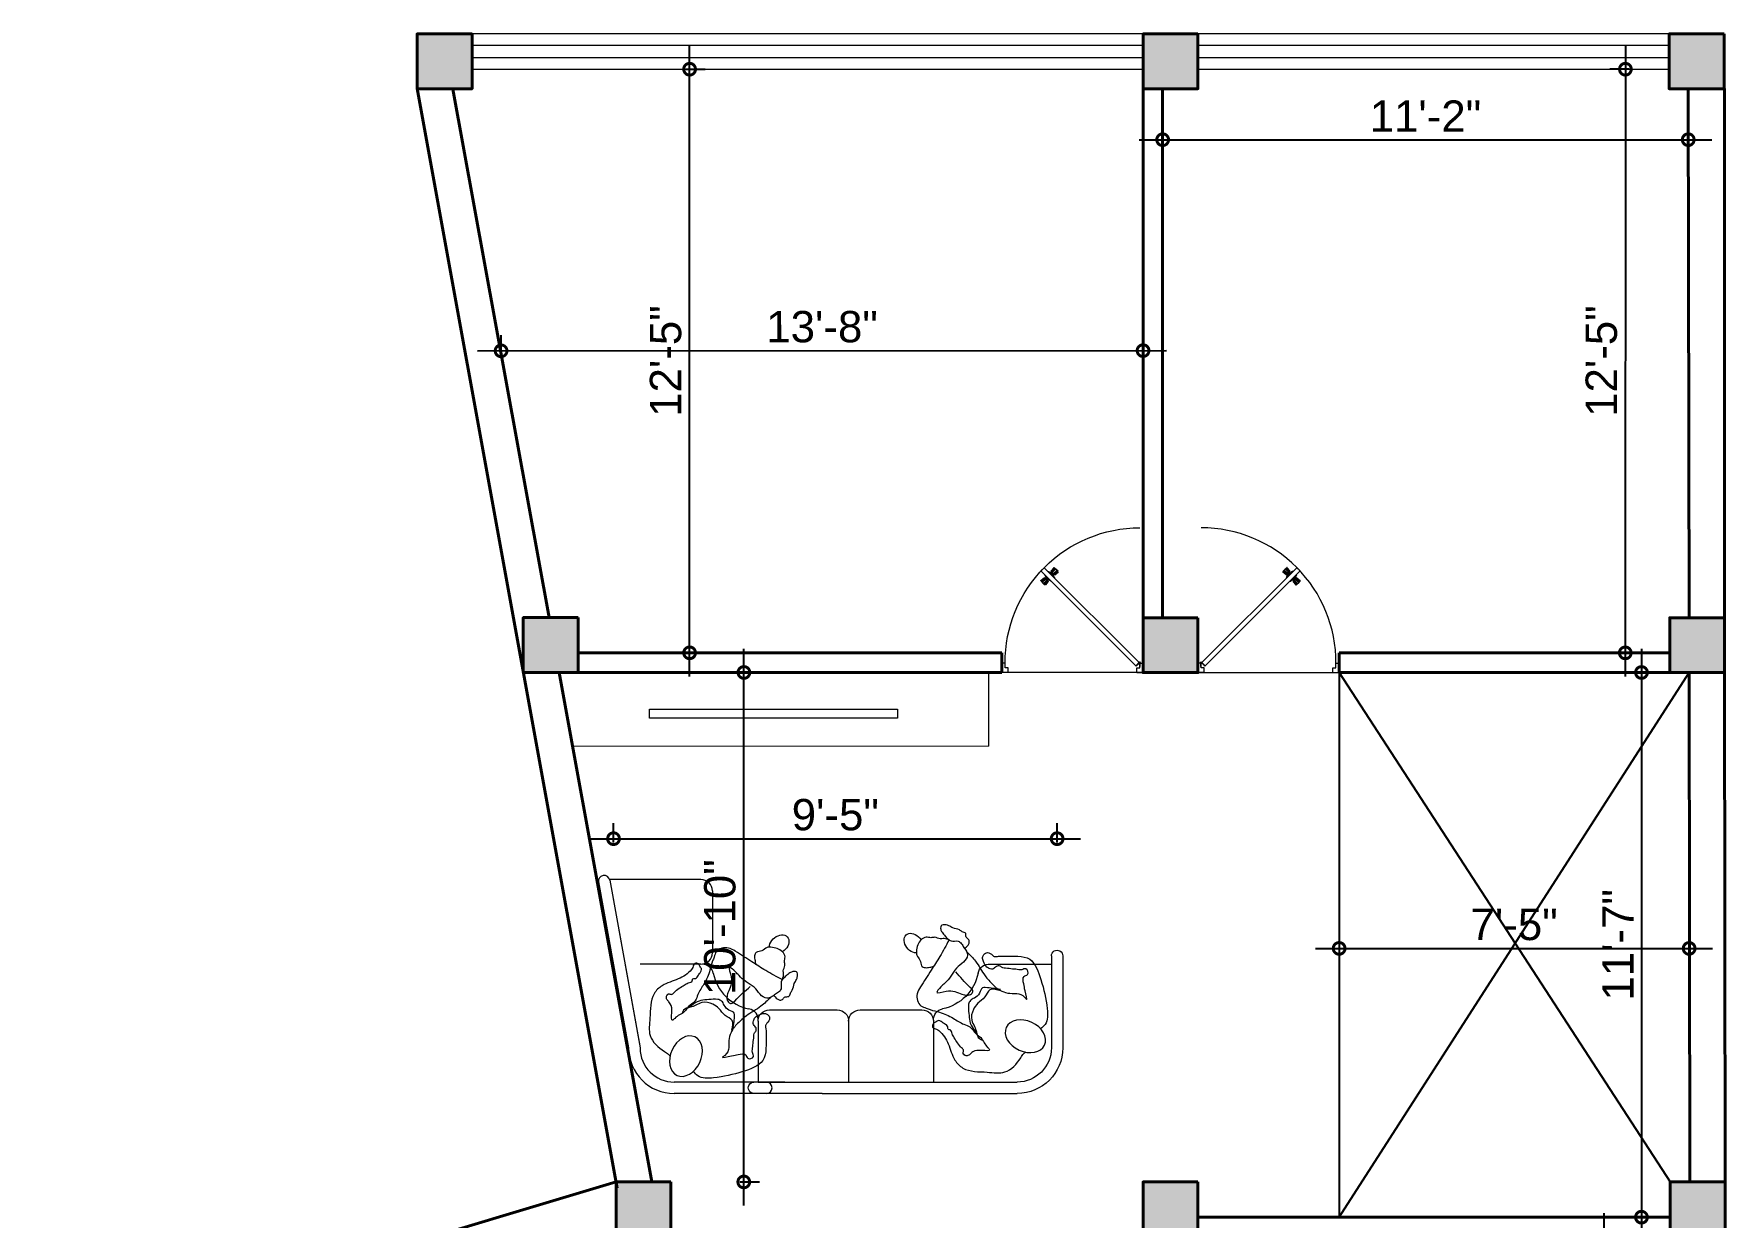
# Model space of a CAD drawing. Header units: inches. Extents: x -71 to 2682309, y -3332 to 801571.
# Drawn here: x 2648282.7 to 2648714.2, y 786693.9 to 786995.9 of the extents above; entities that cross this region are included whole.
import ezdxf

# ---------------------------------------------------------------- set-up
doc = ezdxf.new("R2010")
doc.units = ezdxf.units.IN
doc.header["$MEASUREMENT"] = 0
doc.header["$PDMODE"] = 99
doc.linetypes.add('SOLID', pattern=[0])
for name, color, linetype, lineweight in [('CONC. OUTLINE RA', 150, 'Continuous', 40), ('ele 4', 114, 'Continuous', 9), ('elev 2', 20, 'Continuous', 25), ('FIXTURES', 23, 'Continuous', 9), ('HATCH RA', 8, 'Continuous', 9), ('PUERTAS', 7, 'Continuous', 13), ('wall EA', 24, 'Continuous', 40), ('Win EA', 114, 'Continuous', 5)]:
    doc.layers.add(name, color=color, linetype=linetype, lineweight=lineweight)
doc.layers.add('HACTH', color=7, linetype='Continuous')
doc.layers.add('S-DIM', color=7, linetype='Continuous')
doc.styles.add('EAPL', font='arial.ttf', dxfattribs={"height": 8})
doc.dimstyles.new('EA Copy of 1-8', dxfattribs={"dimtxt": 8, "dimasz": 6, "dimexe": 4, "dimexo": 6, "dimgap": 2, "dimtad": 1, "dimdec": 0, "dimzin": 0, "dimdsep": 46, "dimlunit": 3, "dimtxsty": 'EAPL', "dimblk": 'DOTSMALL', "dimcen": -0.09, "dimdle": 6, "dimclrd": 256, "dimclre": 256, "dimclrt": 256, "dimadec": 0, "dimazin": 0, "dimtfac": 8, "dimtdec": 0, "dimtix": 1, "dimtmove": 0, "dimatfit": 3, "dimldrblk": 'OPEN30', "dimfxl": 1, "dimfxlon": 1, "dimtolj": 1, "dimtzin": 0, "dimlwd": -1, "dimlwe": -1, "dimarcsym": 0})

# ---------------------------------------------------------------- blocks, each defined once
blk = doc.blocks.new('COLUMN')
at = {"layer": 'HACTH', "lineweight": 30, "transparency": 33554541}
h = blk.add_hatch(color=256, dxfattribs=at)
h.dxf.hatch_style = 1
h.paths.add_polyline_path([(2659104.19, 784576.38), (2659090.19, 784576.38), (2659090.19, 784562.38), (2659104.19, 784562.38)])
at = {"layer": 'CONC. OUTLINE RA'}
blk.add_lwpolyline([(2659090.19, 784576.38), (2659104.19, 784576.38), (2659104.19, 784562.38), (2659090.19, 784562.38)], close=True, dxfattribs=at)
blk = doc.blocks.new('3ft')
at = {"layer": 'PUERTAS', "color": 6}
for p, q in [((1.01, 2.52), (25.23, 26.74)), ((26.05, 25.92), (1.77, 1.64)), ((26.05, 25.92), (25.23, 26.74)), ((0, 2.4), (0, 0)), ((0.72, 2.4), (0, 2.4)), ((1.6, 0), (0, 0)), ((0.72, 1.52), (0.72, 2.44)), ((0.8, 1.52), (0.72, 1.52)), ((0.8, 1.52), (0.8, 2.41)), ((0.8, 1.2), (0.8, 1.52)), ((1.6, 1.2), (0.8, 1.2)), ((1.57, 1.84), (0.94, 2.47)), ((1.63, 1.89), (0.97, 2.55)), ((1.63, 1.89), (1.57, 1.84)), ((1.77, 1.64), (1.57, 1.84)), ((1.6, 0), (1.6, 1.2)), ((34.4, 0), (34.4, 1.2)), ((34.4, 1.2), (35.2, 1.2)), ((34.4, 0), (36, 0)), ((35.2, 1.2), (35.2, 2.4)), ((35.2, 2.4), (36, 2.4)), ((36, 0), (36, 2.4))]:
    blk.add_line(p, q, dxfattribs=at)
at = {"layer": 'PUERTAS', "color": 1}
for p, q in [((21.67, 25.73), (22.17, 26.23)), ((21.7, 25.82), (22.14, 26.26)), ((22.58, 26.7), (22.14, 26.26)), ((22.67, 26.73), (22.17, 26.23)), ((22.61, 26.67), (22.58, 26.7)), ((23.45, 25.91), (22.79, 26.73)), ((22.49, 24.95), (21.67, 25.61)), ((21.73, 25.79), (21.7, 25.82)), ((22.6, 24.96), (23.02, 25.38)), ((22.61, 24.25), (22.92, 24.72)), ((22.62, 24.13), (22.61, 24.14)), ((22.7, 25.07), (22.71, 25.06)), ((22.82, 25.06), (23.08, 25.32)), ((22.94, 24.95), (22.83, 25.07)), ((22.92, 24.72), (22.92, 24.72)), ((22.93, 24.94), (23.19, 25.21)), ((22.93, 24.84), (22.93, 24.83)), ((23.44, 25.81), (23.02, 25.38)), ((23.34, 25.58), (23.08, 25.32)), ((23.46, 25.47), (23.19, 25.21)), ((23.33, 25.7), (23.34, 25.69)), ((23.45, 25.46), (23.33, 25.57)), ((23.44, 23.31), (23.45, 23.3)), ((23.56, 23.3), (24.03, 23.61)), ((23.57, 25.47), (23.57, 25.47)), ((24.15, 25.79), (23.68, 25.48)), ((23.68, 25.48), (23.68, 25.48)), ((24.03, 23.61), (24.03, 23.62)), ((24.14, 23.62), (24.14, 23.62)), ((24.25, 23.62), (24.51, 23.89)), ((24.27, 25.78), (24.26, 25.79)), ((24.26, 23.29), (24.69, 23.71)), ((24.26, 23.63), (24.37, 23.52)), ((24.26, 23.18), (24.92, 22.37)), ((24.37, 23.52), (24.63, 23.77)), ((24.37, 23.4), (24.37, 23.4)), ((24.78, 24.15), (24.51, 23.89)), ((24.89, 24.03), (24.63, 23.77)), ((25.11, 24.14), (24.69, 23.71)), ((24.77, 24.14), (24.88, 24.03)), ((24.79, 24.38), (24.78, 24.37)), ((24.78, 24.26), (24.78, 24.26)), ((25.1, 24.84), (24.79, 24.38)), ((25, 24.03), (25, 24.03)), ((25.04, 22.36), (25.54, 22.86)), ((25.09, 24.96), (25.1, 24.95)), ((25.1, 22.42), (25.13, 22.39)), ((25.13, 22.39), (25.57, 22.83)), ((25.22, 24.14), (26.03, 23.48)), ((26.04, 23.37), (25.54, 22.86)), ((26.01, 23.27), (25.57, 22.83)), ((25.98, 23.3), (26.01, 23.27))]:
    blk.add_line(p, q, dxfattribs=at)
at = {"layer": 'PUERTAS', "color": 8}
for p, q in [((22.74, 25.1), (21.84, 25.9)), ((22.13, 26.28), (21.98, 26.13)), ((22.88, 25.24), (22.01, 26.06)), ((22.13, 26.28), (22.27, 26.42)), ((22.29, 26.41), (22.27, 26.42)), ((23.16, 25.52), (22.34, 26.39)), ((23.3, 25.66), (22.5, 26.56)), ((23.41, 25.77), (22.65, 26.71)), ((23.46, 25.83), (22.72, 26.75)), ((22.57, 24.94), (21.65, 25.68)), ((22.63, 24.99), (21.69, 25.75)), ((22.69, 24.32), (23.02, 24.83)), ((22.95, 24.96), (22.84, 25.07)), ((22.98, 24.99), (22.86, 25.1)), ((23.03, 25.04), (22.91, 25.15)), ((22.91, 24.53), (23.1, 24.91)), ((23.11, 25.12), (22.99, 25.23)), ((23.13, 24.76), (23.18, 24.99)), ((23.28, 25.3), (23.17, 25.41)), ((23.36, 25.37), (23.25, 25.49)), ((23.31, 24.94), (23.28, 25.08)), ((23.41, 25.43), (23.3, 25.54)), ((23.46, 25.09), (23.32, 25.13)), ((23.44, 25.45), (23.33, 25.56)), ((23.64, 25.27), (23.41, 25.22)), ((23.87, 25.49), (23.49, 25.3)), ((24.08, 25.71), (23.57, 25.38)), ((23.63, 23.38), (24.14, 23.72)), ((23.84, 23.6), (24.22, 23.79)), ((24.07, 23.82), (24.3, 23.88)), ((24.25, 24), (24.39, 23.97)), ((24.25, 23.26), (24.99, 22.34)), ((24.27, 23.64), (24.38, 23.53)), ((24.3, 23.67), (24.41, 23.56)), ((24.3, 23.32), (25.06, 22.38)), ((24.35, 23.72), (24.46, 23.61)), ((24.4, 24.15), (24.43, 24.01)), ((24.41, 23.43), (25.2, 22.53)), ((24.43, 23.8), (24.54, 23.69)), ((24.58, 24.33), (24.52, 24.1)), ((24.55, 23.57), (25.37, 22.7)), ((24.6, 23.97), (24.72, 23.86)), ((24.8, 24.56), (24.61, 24.18)), ((25.02, 24.77), (24.68, 24.26)), ((24.68, 24.05), (24.79, 23.94)), ((24.73, 24.1), (24.85, 23.99)), ((24.76, 24.13), (24.87, 24.02)), ((24.83, 23.85), (25.7, 23.03)), ((24.97, 23.99), (25.87, 23.2)), ((25.08, 24.1), (26.02, 23.34)), ((25.14, 24.15), (26.06, 23.41)), ((25.58, 22.82), (25.43, 22.67)), ((25.58, 22.82), (25.73, 22.97)), ((25.72, 22.98), (25.73, 22.97)), ((0, 0), (36, 0))]:
    blk.add_line(p, q, dxfattribs=at)
at = {"layer": 'PUERTAS', "color": 2}
for p, q in [((21.99, 26.11), (21.98, 26.13)), ((25.42, 22.68), (25.43, 22.67))]:
    blk.add_line(p, q, dxfattribs=at)
at = {"layer": 'PUERTAS', "color": 6}
for radius in [0.155, 0.0752]:
    blk.add_circle((0.82, 2.56), radius, dxfattribs=at)
blk.add_arc((0.82, 2.56), 34.38, 359.7285, 90.0333, dxfattribs=at)
at = {"layer": 'PUERTAS', "color": 1}
for centre, start, end in [((22.73, 26.68), 38.9236, 135), ((23.39, 25.86), 315, 38.9236), ((22.54, 25.01), 231.0764, 315), ((22.67, 24.2), 135, 225), ((22.77, 25.12), 225, 315), ((22.99, 24.89), 135, 219.7428), ((22.87, 24.78), 315, 39.7428), ((23.28, 25.63), 315, 45), ((23.51, 23.36), 225, 315), ((23.51, 25.41), 50.2572, 135), ((23.62, 25.53), 230.2572, 315), ((24.09, 23.56), 50.2572, 135), ((24.2, 23.68), 230.2572, 315), ((24.2, 25.73), 45, 135), ((24.32, 23.23), 135, 218.9236), ((24.42, 23.46), 135, 225), ((24.84, 24.31), 135, 219.7428), ((24.72, 24.21), 315, 39.7428), ((24.94, 23.98), 45, 135), ((24.98, 22.42), 218.9236, 315), ((25.04, 24.89), 315, 45), ((25.17, 24.08), 51.0764, 135), ((25.98, 23.42), 315, 51.0764)]:
    blk.add_arc(centre, 0.08, start, end, dxfattribs=at)
blk = doc.blocks.new('*U646')
at = {"color": 3, "xscale": -1}
blk.add_blockref('3ft', (42, 0), dxfattribs=at)
blk = doc.blocks.new('SDM')
at = {"lineweight": 9}
for p, q in [((145581.57, -43580.35), (145558.51, -43580.35)), ((145581.57, -43583.21), (145558.51, -43583.21)), ((145579.51, -43598.48), (145579.51, -43583.21)), ((145579.51, -43598.48), (145579.51, -43583.21)), ((145547.05, -43640.66), (145547.05, -43591.8)), ((145547.05, -43640.66), (145547.05, -43591.8)), ((145549.92, -43640.73), (145549.92, -43591.8)), ((145549.92, -43656.78), (145549.92, -43591.8)), ((145565.19, -43612.8), (145549.92, -43612.8)), ((145565.19, -43612.8), (145549.92, -43612.8)), ((145568.05, -43631.19), (145568.05, -43615.66)), ((145568.05, -43631.19), (145568.05, -43615.66)), ((145565.19, -43634.05), (145549.92, -43634.05)), ((145565.19, -43634.05), (145549.92, -43634.05)), ((145568.05, -43653.91), (145568.05, -43636.91)), ((145547.05, -43640.66), (145547.05, -43657.79)), ((145549.92, -43650.09), (145549.92, -43657.79)), ((145565.19, -43656.78), (145549.92, -43656.78)), ((145565.19, -43656.78), (145549.92, -43656.78))]:
    blk.add_line(p, q, dxfattribs=at)
blk.add_line((145556.59, -43604.83), (145557.09, -43605.35))
for centre, radius, start, end in [((145558.51, -43591.8), 11.45, 90, 180), ((145558.51, -43591.8), 11.45, 90, 180), ((145581.57, -43581.78), 1.43, 270, 90), ((145558.51, -43591.8), 8.59, 90, 180), ((145558.51, -43591.8), 8.59, 90, 180), ((145576.8, -43598.87), 2.73, 278.7148, 8.2689), ((145579.51, -43612.8), 11.45, 101.537, 168.463), ((145565.48, -43609.94), 2.86, 270, 348.463), ((145565.48, -43609.94), 2.86, 270, 348.463), ((145565.19, -43615.66), 2.86, 0, 90), ((145565.19, -43615.66), 2.86, 0, 90), ((145565.19, -43631.19), 2.86, 270, 0), ((145565.19, -43631.19), 2.86, 270, 0), ((145565.19, -43636.91), 2.86, 0, 90), ((145565.19, -43636.91), 2.86, 0, 90), ((145565.19, -43653.91), 2.86, 270, 0), ((145565.19, -43653.91), 2.86, 270, 0)]:
    blk.add_arc(centre, radius, start, end, dxfattribs=at)
blk.add_arc((145548.49, -43657.79), 1.43, 180, 0)
blk.add_ellipse((145561.42, -43589.72), major_axis=(2.23, -4.81), ratio=0.720355, dxfattribs=at)
blk.add_ellipse((145584.78, -43617.77), major_axis=(2.08, -1.83), ratio=0.724723, start_param=3.724097, end_param=8.077763, dxfattribs=at)
for points, knots in [([(145582.66, -43604.49), (145581.89, -43603.69), (145580.09, -43601.85), (145576.85, -43600.27), (145574.76, -43598.23), (145573.51, -43597.01), (145572.75, -43595.77), (145571.76, -43593.51), (145572.65, -43590.72), (145569.82, -43589.03), (145573.06, -43589.94), (145574.37, -43590.04), (145576.54, -43590.65), (145576.71, -43588.71), (145578.82, -43589.38), (145577.83, -43590.8), (145578.25, -43591.89), (145578.23, -43593.26), (145578.53, -43594.3), (145578.44, -43595.46), (145579.16, -43596.04), (145579.01, -43597.14), (145578.14, -43597.7), (145578.34, -43598.67), (145578.82, -43599.66), (145579.99, -43600.15), (145581.12, -43600.6), (145582.03, -43600.15), (145582.69, -43599.11), (145581.99, -43598.22), (145581.5, -43597.72), (145581.31, -43597.2), (145581.61, -43596.3), (145581.35, -43593.41), (145582.12, -43587.99), (145574.83, -43585.48), (145569.79, -43584.26), (145564.84, -43584.02), (145563.64, -43585.5), (145563.31, -43585.92)], [0, 0, 0, 0, 3.325846, 7.670134, 10.624116, 12.038265, 12.889845, 14.971214, 19.344642, 20.120435, 22.38686, 24.122183, 26.004207, 27.016886, 28.504809, 29.576653, 31.062957, 31.871648, 33.645407, 34.323323, 35.174903, 36.105505, 37.177588, 37.855503, 38.814461, 40.422275, 41.495341, 42.271134, 43.283734, 44.722228, 45.098363, 45.395714, 46.326316, 47.794737, 54.212165, 59.995624, 67.491179, 71.461404, 73.033279, 73.033279, 73.033279, 73.033279]), ([(145585.61, -43608.88), (145584.2, -43609.62), (145581.58, -43611), (145577.76, -43613.56), (145574.67, -43615.51), (145571.84, -43617.27), (145569.02, -43616.63), (145568.58, -43614.68), (145567.89, -43613.21), (145567.43, -43610.81), (145566.17, -43607.96), (145564.47, -43605.67), (145563.86, -43603.28), (145562.06, -43602.41), (145561.18, -43600.81), (145559.78, -43600.07), (145558.85, -43599.46), (145557.64, -43598.16), (145557.94, -43601.13), (145557.88, -43602.41), (145557.12, -43603.41), (145556.56, -43603.91), (145556.45, -43604.73), (145556.99, -43605.58), (145557.87, -43605), (145559.03, -43606.43), (145560.5, -43607.17), (145561.91, -43608.16), (145563.13, -43608.26), (145562.97, -43609.25), (145564.07, -43609.05), (145564.5, -43610.05), (145565.06, -43610.71), (145565.52, -43611.57), (145564.92, -43612.2), (145564.69, -43612.89), (145564.15, -43613.06), (145563.63, -43613.05), (145563.29, -43612.55), (145563.23, -43611.94), (145562.13, -43610.48), (145559.48, -43608.81), (145555.77, -43607.96), (145552.34, -43604.66), (145552.67, -43599.88), (145551.7, -43594.36), (145554.84, -43591.55), (145556.97, -43590.33), (145557.37, -43589.79), (145557.51, -43589.6)], [0, 0, 0, 0, 4.757835, 8.871596, 13.795995, 15.703378, 18.874355, 20.333078, 21.393776, 23.787848, 27.593012, 30.637122, 32.309739, 34.63565, 36.117002, 37.663703, 39.119172, 39.874687, 41.758796, 44.064105, 44.674646, 45.429733, 46.26714, 47.007713, 47.770706, 48.615291, 51.760073, 52.888557, 54.017041, 54.448664, 55.189599, 56.303165, 57.268571, 57.970993, 58.865489, 59.567911, 60.036322, 60.455576, 61.048101, 61.611799, 62.282373, 66.362929, 70.738851, 73.568952, 79.766702, 84.1832, 89.528267, 90.789581, 91.513321, 91.513321, 91.513321, 91.513321]), ([(145572.91, -43596.32), (145573.15, -43597.2), (145573.59, -43598.88), (145570.97, -43599.75), (145569.92, -43601.66), (145567.96, -43603), (145565.7, -43603.56), (145563.97, -43602.46), (145562.46, -43601.92), (145560.82, -43601.64), (145560.56, -43600.79), (145560.51, -43600.48)], [0, 0, 0, 0, 2.449131, 4.69274, 7.226306, 9.206901, 12.10049, 13.868805, 15.405753, 17.351833, 18.303342, 18.303342, 18.303342, 18.303342]), ([(145573.13, -43595.99), (145573.34, -43597.2), (145573.6, -43598.63), (145573.65, -43600.85), (145571.96, -43601.1), (145571.06, -43602.32), (145570.52, -43603.6), (145569.01, -43604.19), (145567.26, -43603.83), (145565.11, -43603.86), (145563.48, -43602.93), (145562.55, -43602.24), (145562.17, -43601.95)], [0, 0, 0, 0, 3.818851, 4.526346, 6.049201, 7.818838, 9.005706, 10.038026, 12.347087, 14.294969, 16.367357, 17.79478, 17.79478, 17.79478, 17.79478]), ([(145583.56, -43604.85), (145583.86, -43604.46), (145584.32, -43603.85), (145585.5, -43603.71), (145585.93, -43604.25), (145586.44, -43604.74), (145587.38, -43604.44), (145587.54, -43605.6), (145588.37, -43606.43), (145588.36, -43607.82), (145589.16, -43608.75), (145589.35, -43609.49), (145589.4, -43610.07), (145589.47, -43610.92), (145588.28, -43611.08), (145587.39, -43610.56), (145586.55, -43609.9), (145585.83, -43609.16), (145585.02, -43608.15), (145585.62, -43606.75), (145584.63, -43605.68), (145583.67, -43605.2), (145582.86, -43604.42), (145580.6, -43603.89), (145579.14, -43606.97), (145576.49, -43608.25), (145574.89, -43609.71), (145573.86, -43610.95), (145571.67, -43612.84), (145573.45, -43608.47), (145572.22, -43606.57), (145571.59, -43604.43), (145571.85, -43603.27), (145572.93, -43602.7), (145574.74, -43604.8), (145576.28, -43606.09), (145577.57, -43607.16)], [0, 0, 0, 0, 1.413911, 2.223451, 3.110756, 3.345147, 4.273579, 5.232538, 6.084118, 7.812651, 8.956683, 9.672739, 10.024535, 10.760551, 11.83593, 12.67758, 13.932597, 14.9716, 15.823306, 17.620444, 18.646588, 19.817059, 20.889812, 21.962679, 26.196297, 28.649123, 31.002252, 32.332218, 34.121838, 36.518503, 40.555506, 41.816824, 43.042534, 43.818327, 44.89108, 50.212658, 50.212658, 50.212658, 50.212658]), ([(145585.57, -43608.87), (145585.86, -43609.68), (145586.02, -43610.25), (145585.68, -43611.33), (145586.43, -43612.31), (145586, -43613.51), (145586.5, -43614.71), (145585.66, -43616.03), (145584.3, -43616.79), (145582.95, -43617.09), (145581.52, -43617.06), (145580.62, -43615.91), (145579.07, -43616.07), (145578.48, -43614.8), (145578.77, -43613.79), (145578.84, -43613.04), (145578.95, -43612.75)], [0, 0, 0, 0, 1.018713, 1.858353, 3.365839, 4.34542, 5.635641, 7.143048, 8.739637, 10.511534, 11.492244, 13.058156, 14.62439, 15.633938, 16.893399, 17.90899, 17.90899, 17.90899, 17.90899])]:
    blk.add_open_spline(points, degree=3, knots=knots, dxfattribs=at)
blk = doc.blocks.new('_DotSmall')
at = {"color": 0, "linetype": 'ByBlock', "const_width": 0.5}
blk.add_lwpolyline([(-0.0625, 0, 1), (0.0625, 0, 1)], format="xyb", close=True, dxfattribs=at)
blk = doc.blocks.new('*D653')
at = {"layer": 'Defpoints', "color": 0, "transparency": 16777216}
for p in [(2648565.7, 786915), (2648565.7, 786914.35), (2648401.94, 786914.3)]:
    blk.add_point(p, dxfattribs=at)
at = {"layer": 'S-DIM', "transparency": 16777216}
for p, q in [((2648401.94, 786914.95), (2648401.93, 786918.95)), ((2648565.7, 786915), (2648565.7, 786919)), ((2648395.94, 786914.95), (2648571.7, 786915))]:
    blk.add_line(p, q, dxfattribs=at)
at = {"layer": 'S-DIM', "transparency": 16777216, "xscale": 6, "yscale": 6, "zscale": 6}
for p, rotation in [((2648401.94, 786914.95), 180.0169848367446), ((2648565.7, 786915), 0.01698483674459447)]:
    blk.add_blockref('_DotSmall', p, dxfattribs=dict(at, rotation=rotation))
at = {"layer": 'S-DIM', "transparency": 16777216, "insert": (2648483.82, 786921.07), "char_height": 8, "attachment_point": 5, "rotation": 0.017, "style": 'EAPL'}
blk.add_mtext('\\A1;13\'-8"', dxfattribs=at)
blk = doc.blocks.new('_Open30')
at = {"color": 0, "linetype": 'ByBlock', "lineweight": -2}
for p, q in [((-1, 0.268), (0, 0)), ((0, 0), (-1, -0.268)), ((0, 0), (-1, 0))]:
    blk.add_line(p, q, dxfattribs=at)
blk = doc.blocks.new('*D654')
at = {"layer": 'Defpoints', "color": 0, "transparency": 16777216}
for p in [(2648421.6, 786986.82), (2648450.03, 786986.82), (2648421.6, 786837.88)]:
    blk.add_point(p, dxfattribs=at)
at = {"layer": 'S-DIM', "transparency": 16777216}
for p, q in [((2648450.03, 786831.88), (2648450.03, 786992.82)), ((2648449.03, 786986.82), (2648454.03, 786986.82)), ((2648449.03, 786837.88), (2648454.03, 786837.88))]:
    blk.add_line(p, q, dxfattribs=at)
at = {"layer": 'S-DIM', "transparency": 16777216, "xscale": 6, "yscale": 6, "zscale": 6}
for p, rotation in [((2648450.03, 786986.82), 90), ((2648450.03, 786837.88), 270)]:
    blk.add_blockref('_DotSmall', p, dxfattribs=dict(at, rotation=rotation))
at = {"layer": 'S-DIM', "transparency": 16777216, "insert": (2648443.94, 786912.35), "char_height": 8, "attachment_point": 5, "rotation": 90, "style": 'EAPL'}
blk.add_mtext('\\A1;12\'-5"', dxfattribs=at)
blk = doc.blocks.new('*D655')
at = {"layer": 'Defpoints', "color": 0, "transparency": 16777216}
for p in [(2648570.7, 786981.85), (2648704.77, 786981.86), (2648704.77, 786968.84)]:
    blk.add_point(p, dxfattribs=at)
at = {"layer": 'S-DIM', "transparency": 16777216}
for p, q in [((2648564.7, 786968.83), (2648710.77, 786968.84)), ((2648570.7, 786969.83), (2648570.7, 786964.83)), ((2648704.77, 786969.84), (2648704.77, 786964.84))]:
    blk.add_line(p, q, dxfattribs=at)
at = {"layer": 'S-DIM', "transparency": 16777216, "xscale": 6, "yscale": 6, "zscale": 6}
for p, rotation in [((2648570.7, 786968.83), 180.0031618943316), ((2648704.77, 786968.84), 0.003161894331626936)]:
    blk.add_blockref('_DotSmall', p, dxfattribs=dict(at, rotation=rotation))
at = {"layer": 'S-DIM', "transparency": 16777216, "insert": (2648637.73, 786974.85), "char_height": 8, "attachment_point": 5, "rotation": 0.0032, "style": 'EAPL'}
blk.add_mtext('\\A1;11\'-2"', dxfattribs=at)
blk = doc.blocks.new('*D656')
at = {"layer": 'Defpoints', "color": 0, "transparency": 16777216}
for p in [(2648699.9, 786986.82), (2648688.71, 786837.86), (2648699.88, 786837.86)]:
    blk.add_point(p, dxfattribs=at)
at = {"layer": 'S-DIM', "transparency": 16777216}
for p, q in [((2648688.74, 786992.82), (2648688.71, 786831.86)), ((2648689.74, 786986.82), (2648684.74, 786986.82)), ((2648689.71, 786837.86), (2648684.71, 786837.86))]:
    blk.add_line(p, q, dxfattribs=at)
at = {"layer": 'S-DIM', "transparency": 16777216, "xscale": 6, "yscale": 6, "zscale": 6}
for p, rotation in [((2648688.74, 786986.82), 89.99137857218457), ((2648688.71, 786837.86), 269.9913785721846)]:
    blk.add_blockref('_DotSmall', p, dxfattribs=dict(at, rotation=rotation))
at = {"layer": 'S-DIM', "transparency": 16777216, "insert": (2648682.64, 786912.34), "char_height": 8, "attachment_point": 5, "rotation": 89.9914, "style": 'EAPL'}
blk.add_mtext('\\A1;12\'-5"', dxfattribs=at)
blk = doc.blocks.new('*D657')
at = {"layer": 'Defpoints', "color": 0, "transparency": 16777216}
for p in [(2648445.28, 786832.87), (2648463.88, 786832.87), (2648445.26, 786702.85)]:
    blk.add_point(p, dxfattribs=at)
at = {"layer": 'S-DIM', "transparency": 16777216}
for p, q in [((2648463.85, 786696.85), (2648463.88, 786838.87)), ((2648462.88, 786832.87), (2648467.88, 786832.87)), ((2648462.85, 786702.85), (2648467.85, 786702.85))]:
    blk.add_line(p, q, dxfattribs=at)
at = {"layer": 'S-DIM', "transparency": 16777216, "xscale": 6, "yscale": 6, "zscale": 6}
for p, rotation in [((2648463.88, 786832.87), 89.98850764203331), ((2648463.85, 786702.85), 269.9885076420333)]:
    blk.add_blockref('_DotSmall', p, dxfattribs=dict(at, rotation=rotation))
at = {"layer": 'S-DIM', "transparency": 16777216, "insert": (2648457.78, 786767.86), "char_height": 8, "attachment_point": 5, "rotation": 89.9885, "style": 'EAPL'}
blk.add_mtext('\\A1;10\'-10"', dxfattribs=at)
blk = doc.blocks.new('*D658')
at = {"layer": 'Defpoints', "color": 0, "transparency": 16777216}
for p in [(2648543.78, 786790.45), (2648543.78, 786759.08), (2648430.62, 786758.24)]:
    blk.add_point(p, dxfattribs=at)
at = {"layer": 'S-DIM', "transparency": 16777216}
for p, q in [((2648430.62, 786789.45), (2648430.62, 786794.45)), ((2648543.78, 786789.45), (2648543.78, 786794.45)), ((2648424.62, 786790.45), (2648549.78, 786790.45))]:
    blk.add_line(p, q, dxfattribs=at)
at = {"layer": 'S-DIM', "transparency": 16777216, "xscale": 6, "yscale": 6, "zscale": 6, "rotation": 180}
blk.add_blockref('_DotSmall', (2648430.62, 786790.45), dxfattribs=at)
at = {"layer": 'S-DIM', "transparency": 16777216, "xscale": 6, "yscale": 6, "zscale": 6}
blk.add_blockref('_DotSmall', (2648543.78, 786790.45), dxfattribs=at)
at = {"layer": 'S-DIM', "transparency": 16777216, "insert": (2648487.2, 786796.53), "char_height": 8, "attachment_point": 5, "style": 'EAPL'}
blk.add_mtext('\\A1;9\'-5"', dxfattribs=at)
blk = doc.blocks.new('*D659')
at = {"layer": 'Defpoints', "color": 0, "transparency": 16777216}
for p in [(2648615.72, 786832.86), (2648705, 786832.86), (2648705, 786762.44)]:
    blk.add_point(p, dxfattribs=at)
at = {"layer": 'S-DIM', "transparency": 16777216}
for p, q in [((2648615.72, 786763.45), (2648615.72, 786758.45)), ((2648705, 786763.44), (2648705, 786758.44)), ((2648609.72, 786762.45), (2648711, 786762.44))]:
    blk.add_line(p, q, dxfattribs=at)
at = {"layer": 'S-DIM', "transparency": 16777216, "xscale": 6, "yscale": 6, "zscale": 6}
for p, rotation in [((2648615.72, 786762.45), 179.999845522487), ((2648705, 786762.44), 359.999845522487)]:
    blk.add_blockref('_DotSmall', p, dxfattribs=dict(at, rotation=rotation))
at = {"layer": 'S-DIM', "transparency": 16777216, "insert": (2648660.36, 786768.51), "char_height": 8, "attachment_point": 5, "rotation": 359.9998, "style": 'EAPL'}
blk.add_mtext('\\A1;7\'-5"', dxfattribs=at)
blk = doc.blocks.new('*D660')
at = {"layer": 'Defpoints', "color": 0, "transparency": 16777216}
for p in [(2648657.88, 786832.86), (2648657.88, 786693.85), (2648692.84, 786693.85)]:
    blk.add_point(p, dxfattribs=at)
at = {"layer": 'S-DIM', "transparency": 16777216}
for p, q in [((2648692.84, 786838.86), (2648692.84, 786687.85)), ((2648691.84, 786832.86), (2648696.84, 786832.86)), ((2648691.84, 786693.85), (2648696.84, 786693.85))]:
    blk.add_line(p, q, dxfattribs=at)
at = {"layer": 'S-DIM', "transparency": 16777216, "xscale": 6, "yscale": 6, "zscale": 6}
for p, rotation in [((2648692.84, 786832.86), 90), ((2648692.84, 786693.85), 270)]:
    blk.add_blockref('_DotSmall', p, dxfattribs=dict(at, rotation=rotation))
at = {"layer": 'S-DIM', "transparency": 16777216, "insert": (2648686.82, 786763.36), "char_height": 8, "attachment_point": 5, "rotation": 90, "style": 'EAPL'}
blk.add_mtext('\\A1;11\'-7"', dxfattribs=at)
blk = doc.blocks.new('*D662')
at = {"layer": 'Defpoints', "color": 0, "transparency": 16777216}
for p in [(2648579.71, 786688.85), (2648579.71, 786528.36), (2648683.23, 786528.36)]:
    blk.add_point(p, dxfattribs=at)
at = {"layer": 'S-DIM', "transparency": 16777216}
for p, q in [((2648683.23, 786694.85), (2648683.23, 786522.36)), ((2648682.23, 786688.85), (2648687.23, 786688.85)), ((2648682.23, 786528.36), (2648687.23, 786528.36))]:
    blk.add_line(p, q, dxfattribs=at)
at = {"layer": 'S-DIM', "transparency": 16777216, "xscale": 6, "yscale": 6, "zscale": 6}
for p, rotation in [((2648683.23, 786688.85), 90), ((2648683.23, 786528.36), 270)]:
    blk.add_blockref('_DotSmall', p, dxfattribs=dict(at, rotation=rotation))
at = {"layer": 'S-DIM', "transparency": 16777216, "insert": (2648677.14, 786608.6), "char_height": 8, "attachment_point": 5, "rotation": 90, "style": 'EAPL'}
blk.add_mtext('\\A1;13\'-4"', dxfattribs=at)

msp = doc.modelspace()

# ---------------------------------------------------------------- linework, layer by layer
at = {"layer": 'ele 4', "linetype": 'SOLID'}
for p, q in [((2648565.7, 786995.85), (2648394.52, 786995.85)), ((2648565.7, 786992.86), (2648394.52, 786992.86)), ((2648699.9, 786995.85), (2648579.7, 786995.85)), ((2648699.9, 786992.86), (2648579.7, 786992.86)), ((2648394.52, 786989.82), (2648565.7, 786989.82)), ((2648579.7, 786989.82), (2648699.9, 786989.82)), ((2648394.52, 786986.82), (2648565.7, 786986.82)), ((2648579.7, 786986.82), (2648699.9, 786986.82))]:
    msp.add_line(p, q, dxfattribs=at)
at = {"layer": 'elev 2'}
for p, q in [((2648615.71, 786832.87), (2648700.16, 786702.85)), ((2648615.71, 786832.86), (2648615.71, 786693.85)), ((2648615.71, 786693.85), (2648705, 786832.86))]:
    msp.add_line(p, q, dxfattribs=at)
at = {"layer": 'FIXTURES'}
for p, q in [((2648416.75, 786832.88), (2648420.16, 786814.12)), ((2648526.26, 786832.86), (2648526.26, 786814.1)), ((2648420.16, 786814.12), (2648526.26, 786814.1)), ((2648444.17, 786750.31), (2648444.68, 786750.85))]:
    msp.add_line(p, q, dxfattribs=at)
at = {"layer": 'FIXTURES', "lineweight": 9}
for p, q in [((2648426.77, 786779.42), (2648434.48, 786737.06)), ((2648452.92, 786780.04), (2648429.61, 786780.04)), ((2648429.65, 786779.87), (2648437.39, 786737.06)), ((2648429.65, 786779.87), (2648437.34, 786737.58)), ((2648452.92, 786780.04), (2648437.38, 786780.04)), ((2648455.83, 786777.13), (2648455.83, 786761.34)), ((2648455.83, 786777.13), (2648455.83, 786761.34)), ((2648452.92, 786758.43), (2648437.39, 786758.42)), ((2648452.92, 786758.43), (2648437.39, 786758.42)), ((2648467.49, 786743.86), (2648467.49, 786728.33)), ((2648467.49, 786743.86), (2648467.49, 786728.33)), ((2648469.59, 786728.33), (2648446.13, 786728.33)), ((2648469.59, 786725.42), (2648446.13, 786725.41))]:
    msp.add_line(p, q, dxfattribs=at)
at = {"layer": 'FIXTURES'}
msp.add_lwpolyline([(2648439.82, 786821.24), (2648439.83, 786823.48), (2648503.09, 786823.47), (2648503.09, 786821.22)], close=True, dxfattribs=at)
msp.add_arc((2648428.22, 786779.61, 0), 1.46, 10.3105, 190.3105, dxfattribs=at)
at = {"layer": 'FIXTURES', "lineweight": 9}
for centre, radius, start, end in [((2648452.92, 786777.13), 2.91, 0.007, 90.007), ((2648452.92, 786777.13), 2.91, 0.007, 90.007), ((2648452.92, 786761.34), 2.91, 270.007, 0.007), ((2648452.92, 786761.34), 2.91, 270.007, 0.007), ((2648453.22, 786755.51), 2.91, 11.544, 90.007), ((2648453.22, 786755.51), 2.91, 11.544, 90.007), ((2648467.49, 786758.43), 11.65, 191.544, 258.47), ((2648464.74, 786744.26), 2.78, 351.7381, 81.2922), ((2648446.13, 786737.06), 11.65, 180.007, 270.007), ((2648446.13, 786737.06), 11.65, 180.007, 270.007), ((2648446.13, 786737.06), 8.74, 180.007, 270.007), ((2648446.13, 786737.06), 8.74, 180.007, 270.007), ((2648469.59, 786726.87), 1.46, 270.007, 90.007)]:
    msp.add_arc(centre, radius, start, end, dxfattribs=at)
at = {"layer": 'FIXTURES', "lineweight": 9, "extrusion": (-1.22043e-16, 1.12129e-17, -1)}
msp.add_ellipse((2648472.85, 786763.48), major_axis=(2.12, 1.87), ratio=0.724723, start_param=3.724097, end_param=8.077763, dxfattribs=at)
msp.add_ellipse((2648449.09, 786734.95), major_axis=(2.27, 4.9), ratio=0.720355, dxfattribs=at)
at = {"layer": 'FIXTURES', "lineweight": 9}
for points, knots in [([(2648473.69, 786754.45), (2648472.26, 786755.2), (2648469.59, 786756.6), (2648465.7, 786759.2), (2648462.56, 786761.18), (2648459.68, 786762.97), (2648456.82, 786762.32), (2648456.37, 786760.34), (2648455.67, 786758.84), (2648455.2, 786756.4), (2648453.92, 786753.5), (2648452.19, 786751.18), (2648451.57, 786748.75), (2648449.74, 786747.86), (2648448.84, 786746.23), (2648447.42, 786745.48), (2648446.48, 786744.86), (2648445.24, 786743.53), (2648445.55, 786746.55), (2648445.49, 786747.85), (2648444.72, 786748.87), (2648444.15, 786749.39), (2648444.03, 786750.22), (2648444.58, 786751.08), (2648445.47, 786750.49), (2648446.66, 786751.95), (2648448.15, 786752.7), (2648449.58, 786753.71), (2648450.82, 786753.81), (2648450.66, 786754.81), (2648451.79, 786754.62), (2648452.22, 786755.63), (2648452.79, 786756.3), (2648453.25, 786757.17), (2648452.65, 786757.82), (2648452.41, 786758.52), (2648451.86, 786758.69), (2648451.33, 786758.68), (2648450.99, 786758.17), (2648450.92, 786757.55), (2648449.8, 786756.07), (2648447.12, 786754.37), (2648443.33, 786753.5), (2648439.85, 786750.14), (2648440.19, 786745.28), (2648439.21, 786739.67), (2648442.39, 786736.81), (2648444.56, 786735.57), (2648444.97, 786735.02), (2648445.11, 786734.83)], [0, 0, 0, 0, 4.757835, 8.871596, 13.795995, 15.703378, 18.874355, 20.333078, 21.393776, 23.787848, 27.593012, 30.637122, 32.309739, 34.63565, 36.117002, 37.663703, 39.119172, 39.874687, 41.758796, 44.064105, 44.674646, 45.429733, 46.26714, 47.007713, 47.770706, 48.615291, 51.760073, 52.888557, 54.017041, 54.448664, 55.189599, 56.303165, 57.268571, 57.970993, 58.865489, 59.567911, 60.036322, 60.455576, 61.048101, 61.611799, 62.282373, 66.362929, 70.738851, 73.568952, 79.766702, 84.1832, 89.528267, 90.789581, 91.513321, 91.513321, 91.513321, 91.513321]), ([(2648473.65, 786754.43), (2648473.94, 786755.25), (2648474.11, 786755.84), (2648473.77, 786756.93), (2648474.52, 786757.93), (2648474.09, 786759.15), (2648474.6, 786760.37), (2648473.74, 786761.71), (2648472.36, 786762.48), (2648470.99, 786762.79), (2648469.53, 786762.76), (2648468.62, 786761.59), (2648467.04, 786761.76), (2648466.44, 786760.46), (2648466.74, 786759.44), (2648466.8, 786758.68), (2648466.92, 786758.38)], [0, 0, 0, 0, 1.018713, 1.858353, 3.365839, 4.34542, 5.635641, 7.143048, 8.739637, 10.511534, 11.492244, 13.058156, 14.62439, 15.633938, 16.893399, 17.90899, 17.90899, 17.90899, 17.90899]), ([(2648471.61, 786750.34), (2648471.91, 786749.95), (2648472.38, 786749.32), (2648473.58, 786749.19), (2648474.02, 786749.74), (2648474.53, 786750.23), (2648475.5, 786749.92), (2648475.66, 786751.1), (2648476.5, 786751.95), (2648476.49, 786753.36), (2648477.3, 786754.31), (2648477.5, 786755.06), (2648477.55, 786755.65), (2648477.61, 786756.51), (2648476.4, 786756.68), (2648475.5, 786756.15), (2648474.65, 786755.48), (2648473.92, 786754.73), (2648473.09, 786753.7), (2648473.71, 786752.27), (2648472.7, 786751.19), (2648471.72, 786750.69), (2648470.89, 786749.91), (2648468.59, 786749.37), (2648467.11, 786752.5), (2648464.41, 786753.8), (2648462.79, 786755.29), (2648461.74, 786756.54), (2648459.51, 786758.47), (2648461.33, 786754.02), (2648460.07, 786752.09), (2648459.43, 786749.92), (2648459.7, 786748.74), (2648460.79, 786748.16), (2648462.63, 786750.29), (2648464.2, 786751.6), (2648465.51, 786752.69)], [0, 0, 0, 0, 1.413911, 2.223451, 3.110756, 3.345147, 4.273579, 5.232538, 6.084118, 7.812651, 8.956683, 9.672739, 10.024535, 10.760551, 11.83593, 12.67758, 13.932597, 14.9716, 15.823306, 17.620444, 18.646588, 19.817059, 20.889812, 21.962679, 26.196297, 28.649123, 31.002252, 32.332218, 34.121838, 36.518503, 40.555506, 41.816824, 43.042534, 43.818327, 44.89108, 50.212658, 50.212658, 50.212658, 50.212658]), ([(2648460.78, 786741.67), (2648461.02, 786742.56), (2648461.47, 786744.26), (2648458.8, 786745.16), (2648457.74, 786747.1), (2648455.74, 786748.46), (2648453.44, 786749.03), (2648451.68, 786747.91), (2648450.15, 786747.36), (2648448.48, 786747.07), (2648448.21, 786746.21), (2648448.17, 786745.9)], [0, 0, 0, 0, 2.449131, 4.69274, 7.226306, 9.206901, 12.10049, 13.868805, 15.405753, 17.351833, 18.303342, 18.303342, 18.303342, 18.303342]), ([(2648461, 786741.33), (2648461.22, 786742.56), (2648461.48, 786744.02), (2648461.53, 786746.27), (2648459.81, 786746.53), (2648458.9, 786747.76), (2648458.35, 786749.07), (2648456.81, 786749.67), (2648455.03, 786749.3), (2648452.85, 786749.33), (2648451.19, 786748.39), (2648450.24, 786747.68), (2648449.85, 786747.39)], [0, 0, 0, 0, 3.818851, 4.526346, 6.049201, 7.818838, 9.005706, 10.038026, 12.347087, 14.294969, 16.367357, 17.79478, 17.79478, 17.79478, 17.79478]), ([(2648470.7, 786749.97), (2648469.9, 786749.16), (2648468.08, 786747.29), (2648464.78, 786745.68), (2648462.66, 786743.61), (2648461.39, 786742.37), (2648460.61, 786741.11), (2648459.6, 786738.8), (2648460.51, 786735.97), (2648457.63, 786734.25), (2648460.93, 786735.18), (2648462.26, 786735.27), (2648464.47, 786735.9), (2648464.64, 786733.92), (2648466.79, 786734.6), (2648465.78, 786736.05), (2648466.21, 786737.16), (2648466.19, 786738.55), (2648466.49, 786739.61), (2648466.4, 786740.79), (2648467.14, 786741.38), (2648466.98, 786742.5), (2648466.1, 786743.07), (2648466.29, 786744.05), (2648466.78, 786745.07), (2648467.98, 786745.56), (2648469.13, 786746.02), (2648470.05, 786745.56), (2648470.72, 786744.5), (2648470.01, 786743.6), (2648469.52, 786743.09), (2648469.32, 786742.56), (2648469.63, 786741.64), (2648469.36, 786738.71), (2648470.15, 786733.19), (2648462.73, 786730.64), (2648457.6, 786729.39), (2648452.57, 786729.15), (2648451.35, 786730.66), (2648451.01, 786731.08)], [0, 0, 0, 0, 3.325846, 7.670134, 10.624116, 12.038265, 12.889845, 14.971214, 19.344642, 20.120435, 22.38686, 24.122183, 26.004207, 27.016886, 28.504809, 29.576653, 31.062957, 31.871648, 33.645407, 34.323323, 35.174903, 36.105505, 37.177588, 37.855503, 38.814461, 40.422275, 41.495341, 42.271134, 43.283734, 44.722228, 45.098363, 45.395714, 46.326316, 47.794737, 54.212165, 59.995624, 67.491179, 71.461404, 73.033279, 73.033279, 73.033279, 73.033279])]:
    msp.add_open_spline(points, degree=3, knots=knots, dxfattribs=at)
at = {"layer": 'wall EA'}
for p, q in [((2648380.5, 786981.86), (2648431.55, 786701.24)), ((2648389.67, 786981.73), (2648414.2, 786846.88)), ((2648565.7, 786981.85), (2648565.7, 786846.86)), ((2648570.7, 786981.85), (2648570.7, 786846.86)), ((2648704.77, 786981.86), (2648704.98, 786846.86)), ((2648714.05, 786834.86), (2648714.05, 786981.86)), ((2648421.6, 786837.88), (2648529.71, 786837.86)), ((2648529.71, 786832.86), (2648529.71, 786837.86)), ((2648615.71, 786832.87), (2648615.71, 786837.87)), ((2648615.71, 786837.87), (2648700.05, 786837.86)), ((2648416.75, 786832.88), (2648440.4, 786702.85)), ((2648421.6, 786832.88), (2648529.71, 786832.86)), ((2648615.71, 786832.87), (2648700.05, 786832.86)), ((2648705, 786832.86), (2648705.21, 786702.85)), ((2648714.19, 786702.85), (2648714.05, 786832.86)), ((2648431.26, 786702.85), (2648282.75, 786658.41)), ((2648700.16, 786693.85), (2648579.71, 786693.85))]:
    msp.add_line(p, q, dxfattribs=at)

# ---------------------------------------------------------------- block references
at = {"layer": 'FIXTURES', "xscale": -1.01718384071168, "yscale": 1.01718384071168, "zscale": 1.01718384071168, "rotation": 270.0070038446869}
msp.add_blockref('SDM', (2692892.55, 638682.73), dxfattribs=at)
at = {"layer": 'HATCH RA', "lineweight": 30, "rotation": 270}
for p in [(1863818.14, 3446086.04), (1864003.32, 3446086.04), (1864137.52, 3446086.04), (1863845.22, 3445937.07), (1864003.33, 3445937.04), (1864137.67, 3445937.04), (1863868.88, 3445793.04), (1864003.33, 3445793.04), (1864137.78, 3445793.03)]:
    msp.add_blockref('COLUMN', p, dxfattribs=at)
at = {"layer": 'Win EA'}
msp.add_blockref('*U646', (2648523.71, 786832.86), dxfattribs=at)
at = {"layer": 'Win EA', "xscale": -1}
msp.add_blockref('*U646', (2648621.71, 786832.86), dxfattribs=at)

# ---------------------------------------------------------------- dimensions: what is measured, and where the dimension line sits
at = {"layer": 'S-DIM'}
for base, p1, p2, picture, middle in [((2648450.03, 786986.82), (2648421.6, 786837.88), (2648421.6, 786986.82), '*D654', (2648443.94, 786912.35)), ((2648683.23, 786528.36), (2648579.71, 786688.85), (2648579.71, 786528.36), '*D662', (2648677.14, 786608.6))]:
    dim = msp.add_linear_dim(base=base, p1=p1, p2=p2, angle=90, dimstyle='EA Copy of 1-8', dxfattribs=at)
    dim.commit()
    dim.dimension.update_dxf_attribs({"geometry": picture, "text_midpoint": middle})
for p1, p2, distance, picture, middle in [((2648699.9, 786986.82), (2648699.88, 786837.86), -11.16, '*D656', (2648682.64, 786912.34)), ((2648570.7, 786981.85), (2648704.77, 786981.86), -13.02, '*D655', (2648637.73, 786974.85)), ((2648401.94, 786914.3), (2648565.7, 786914.35), 0.65, '*D653', (2648483.82, 786921.07)), ((2648445.26, 786702.85), (2648445.28, 786832.87), -18.6, '*D657', (2648457.78, 786767.86)), ((2648657.88, 786832.86), (2648657.88, 786693.85), 34.96, '*D660', (2648686.82, 786763.36)), ((2648615.72, 786832.86), (2648705, 786832.86), -70.41, '*D659', (2648660.36, 786768.51))]:
    dim = msp.add_aligned_dim(p1=p1, p2=p2, distance=distance, dimstyle='EA Copy of 1-8', dxfattribs=at)
    dim.commit()
    dim.dimension.update_dxf_attribs({"geometry": picture, "text_midpoint": middle})
dim = msp.add_linear_dim(base=(2648543.78, 786790.45), p1=(2648430.62, 786758.24), p2=(2648543.78, 786759.08), dimstyle='EA Copy of 1-8', dxfattribs=at)
dim.commit()
dim.dimension.update_dxf_attribs({"geometry": '*D658', "text_midpoint": (2648487.2, 786796.53)})

doc.saveas('drawing.dxf')
